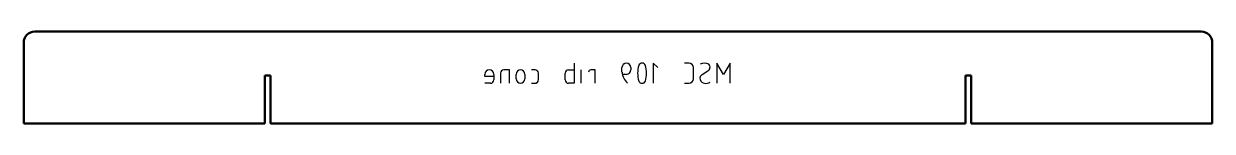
# Model space of a CAD drawing. Header units: millimetres. Extents: x 1 to 651, y 0 to 50.
import ezdxf

# ---------------------------------------------------------------- set-up
doc = ezdxf.new("R2010")
doc.units = ezdxf.units.MM
doc.layers.add('IV_MARK_SURFACE_BACK', color=91, linetype='Continuous', lineweight=25)
doc.layers.add('IV_OUTER_PROFILE', color=7, linetype='Continuous', lineweight=50)

msp = doc.modelspace()

# ---------------------------------------------------------------- linework, layer by layer
at = {"layer": 'IV_MARK_SURFACE_BACK'}
for p, q in [((302.2, 32.82), (302.2, 29.16)), ((347.95, 30.38), (345.51, 32.82)), ((345.51, 32.82), (345.51, 21.84)), ((365.03, 32.82), (362.59, 32.82)), ((383.94, 26.72), (380.28, 32.82)), ((380.28, 32.82), (380.28, 21.84)), ((387.6, 32.82), (383.94, 26.72)), ((387.6, 21.84), (387.6, 32.82)), ((253.4, 25.5), (253.4, 26.72)), ((258.28, 26.72), (258.28, 25.5)), ((261.94, 27.33), (261.94, 21.84)), ((266.82, 29.16), (263.77, 29.16)), ((266.82, 21.84), (266.82, 29.16)), ((270.48, 24.28), (270.48, 26.72)), ((275.36, 26.72), (275.36, 24.28)), ((280.85, 29.16), (279.02, 29.16)), ((282.68, 23.67), (282.68, 27.33)), ((297.32, 23.67), (297.32, 27.33)), ((299.15, 29.16), (302.2, 29.16)), ((302.2, 29.16), (302.2, 21.84)), ((306.16, 21.84), (306.16, 29.16)), ((313.79, 29.16), (311.35, 29.16)), ((313.79, 21.84), (313.79, 29.16)), ((328.43, 27.94), (328.43, 30.38)), ((330.87, 26.72), (329.04, 26.72)), ((333.31, 30.38), (333.31, 29.16)), ((367.47, 24.28), (367.47, 30.38)), ((372.35, 26.72), (375.4, 28.55)), ((258.28, 25.5), (253.4, 25.5)), ((256.45, 21.84), (253.4, 21.84)), ((258.28, 25.5), (258.28, 23.67)), ((279.02, 21.84), (280.85, 21.84)), ((302.2, 21.84), (299.15, 21.84)), ((362.59, 21.84), (365.03, 21.84))]:
    msp.add_line(p, q, dxfattribs=at)
for centre, radius, start, end in [((330.87, 30.38), 2.44, 0, 180), ((339.41, 30.84), 1.98, 22.4119, 157.5881), ((365.03, 30.38), 2.44, 0, 90), ((373.57, 27.67), 5.15, 61.71531, 118.28469), ((255.84, 26.72), 2.44, 0, 180), ((263.77, 27.33), 1.83, 90, 180), ((272.92, 26.72), 2.44, 0, 180), ((280.85, 27.33), 1.83, 0, 90), ((299.15, 27.33), 1.83, 90, 180), ((311.35, 27.94), 1.22, 90, 180), ((338.1, 28.96), 9.72, 186.03477, 227.09533), ((330.87, 29.16), 2.44, 270, 0), ((352.34, 27.33), 15.37, 163.86614, 196.13386), ((326.48, 27.33), 15.37, 343.86614, 16.13386), ((373.68, 24.46), 2.62, 120.44095, 267.63153), ((374.16, 30.63), 2.43, 300.70163, 40.37372), ((256.45, 23.67), 1.83, 270, 0), ((272.92, 24.28), 2.44, 180, 0), ((280.85, 23.67), 1.83, 270, 0), ((299.15, 23.67), 1.83, 180, 270), ((339.41, 23.83), 1.99, 203.03732, 336.96268), ((365.03, 24.28), 2.44, 270, 0), ((374.35, 25.86), 4.1, 259.03731, 303.58255)]:
    msp.add_arc(centre, radius, start, end, dxfattribs=at)
at = {"layer": 'IV_OUTER_PROFILE'}
for p, q in [((645.24, 50), (7.24, 50)), ((1.24, 44), (1.24, 0)), ((651.24, 0), (651.24, 44)), ((133.14, 0), (133.14, 26)), ((133.14, 26), (136.24, 26)), ((136.24, 26), (136.24, 0)), ((516.24, 0), (516.24, 26)), ((516.24, 26), (519.34, 26)), ((519.34, 26), (519.34, 0)), ((1.24, 0), (133.14, 0)), ((136.24, 0), (516.24, 0)), ((519.34, 0), (651.24, 0))]:
    msp.add_line(p, q, dxfattribs=at)
for centre, start, end in [((7.24, 44), 90, 180), ((645.24, 44), 0, 90)]:
    msp.add_arc(centre, 6, start, end, dxfattribs=at)

doc.saveas('drawing.dxf')
